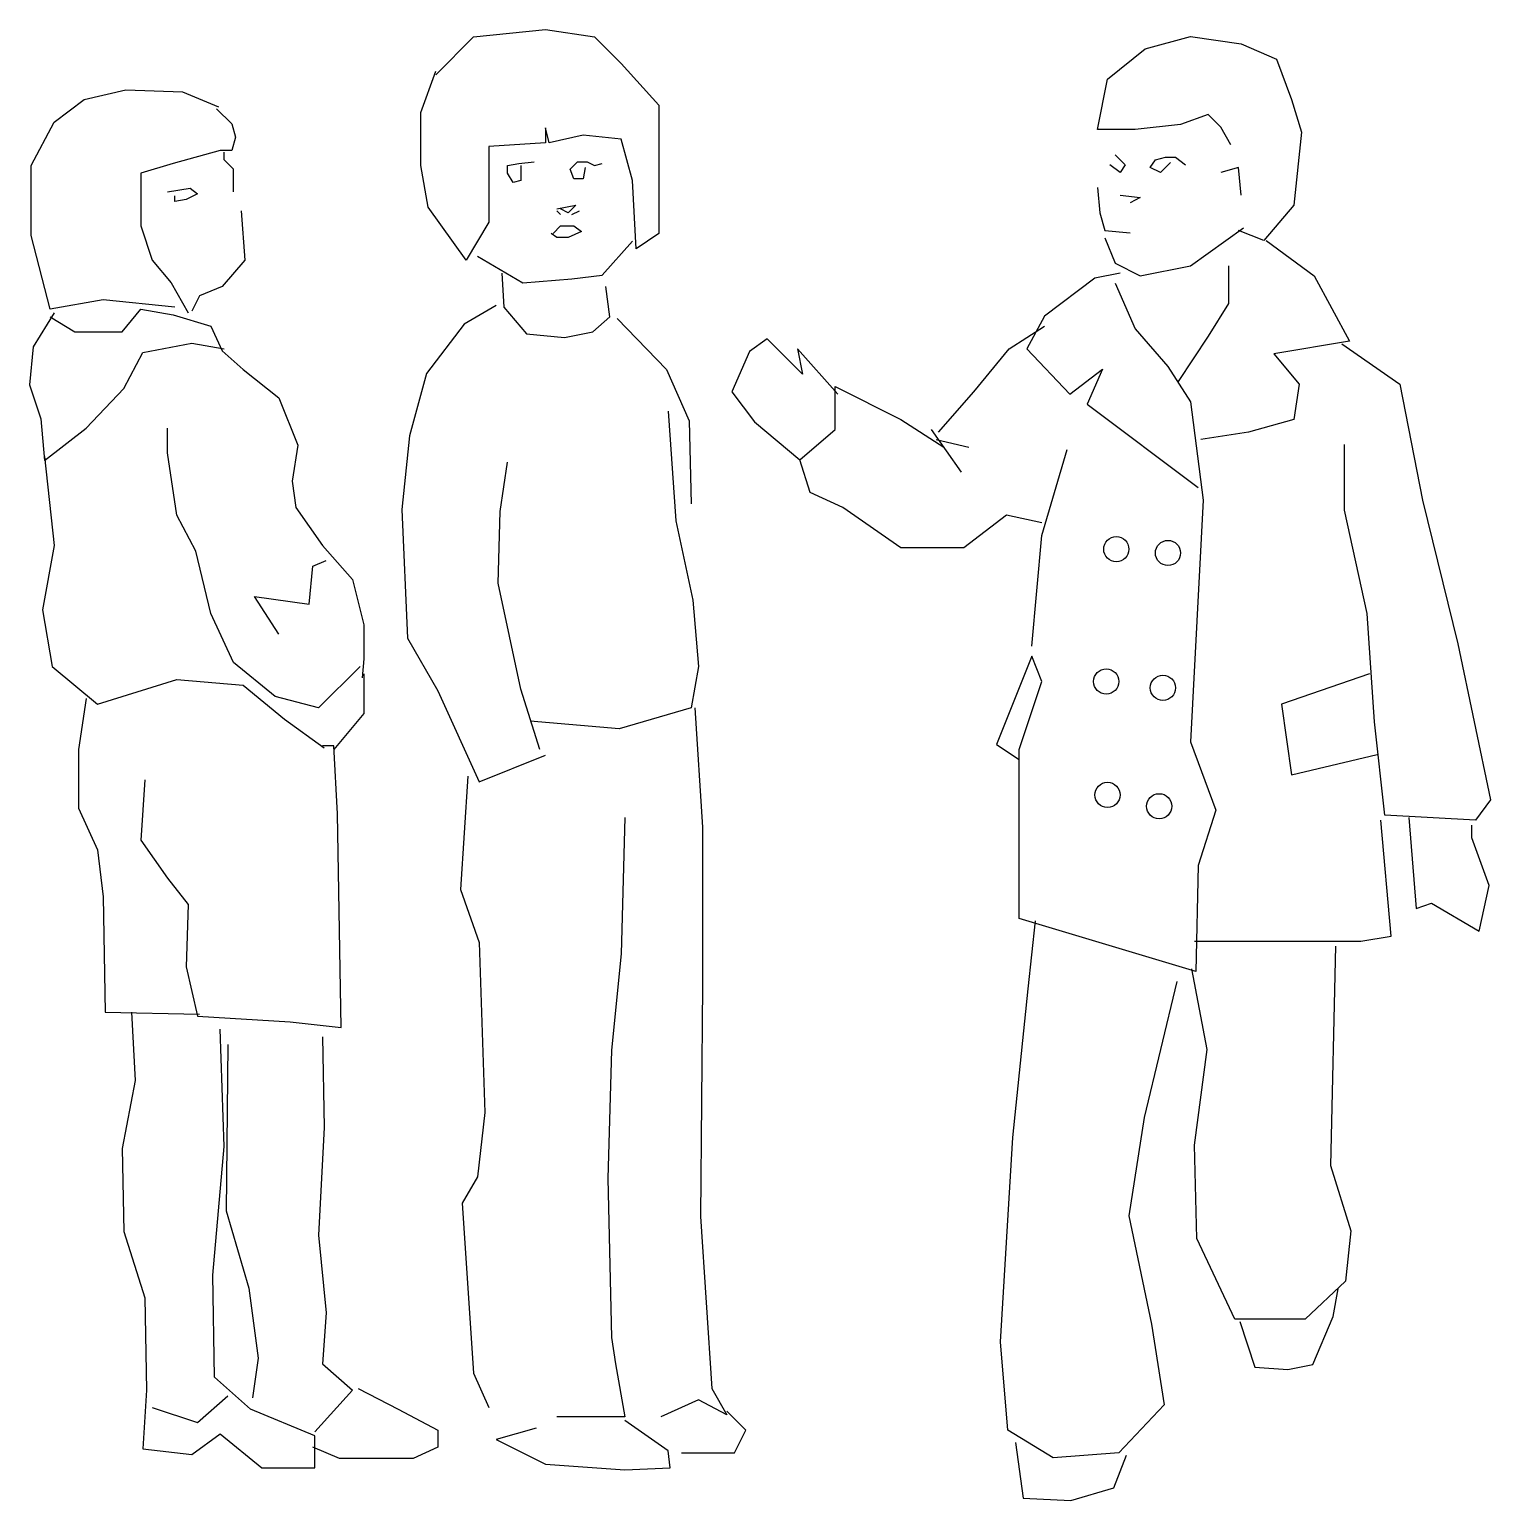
# Model space of a CAD drawing. Header units: millimetres. Extents: x -1542.797 to -1541.823, y 1848.393 to 1849.373.
import ezdxf

# ---------------------------------------------------------------- set-up
doc = ezdxf.new("R2010")
doc.units = ezdxf.units.MM
doc.header["$LTSCALE"] = 10
doc.layers.add('Humanos', color=2, linetype='Continuous')

msp = doc.modelspace()

# ---------------------------------------------------------------- linework, layer by layer
at = {"layer": 'Humanos'}
for p, q in [((-1542.5265, 1849.34297), (-1542.50129, 1849.36817)), ((-1542.50129, 1849.36817), (-1542.45341, 1849.37321)), ((-1542.45341, 1849.37321), (-1542.42066, 1849.36817)), ((-1542.42066, 1849.36817), (-1542.40302, 1849.35053)), ((-1542.05358, 1849.36019), (-1542.02334, 1849.36859)), ((-1542.02334, 1849.36859), (-1541.98973, 1849.36355)), ((-1542.07878, 1849.34004), (-1542.05358, 1849.36019)), ((-1541.98973, 1849.36355), (-1541.96621, 1849.35347)), ((-1542.40302, 1849.35053), (-1542.37782, 1849.32281)), ((-1541.96621, 1849.35347), (-1541.95614, 1849.32659)), ((-1542.53657, 1849.31778), (-1542.5265, 1849.34549)), ((-1542.0855, 1849.30644), (-1542.07878, 1849.34004)), ((-1542.78101, 1849.31147), (-1542.76086, 1849.32659)), ((-1542.76086, 1849.32659), (-1542.73314, 1849.33289)), ((-1542.73314, 1849.33289), (-1542.69534, 1849.33163)), ((-1542.69534, 1849.33163), (-1542.67139, 1849.32155)), ((-1541.95614, 1849.32659), (-1541.94942, 1849.30475)), ((-1542.67266, 1849.32029), (-1542.66257, 1849.31021)), ((-1542.53657, 1849.28249), (-1542.53657, 1849.31778)), ((-1542.37782, 1849.32281), (-1542.37782, 1849.28754)), ((-1542.01157, 1849.31651), (-1542.03006, 1849.30979)), ((-1542.00318, 1849.30811), (-1542.01157, 1849.31651)), ((-1542.79614, 1849.28249), (-1542.78101, 1849.31147)), ((-1542.66257, 1849.31021), (-1542.66006, 1849.30139)), ((-1542.45341, 1849.30769), (-1542.45341, 1849.29761)), ((-1542.4509, 1849.29761), (-1542.45341, 1849.30769)), ((-1542.0603, 1849.30644), (-1542.0855, 1849.30644)), ((-1542.03006, 1849.30979), (-1542.0603, 1849.30644)), ((-1541.99646, 1849.29636), (-1542.00318, 1849.30811)), ((-1542.66006, 1849.30139), (-1542.66257, 1849.29257)), ((-1542.45341, 1849.29761), (-1542.49121, 1849.29509)), ((-1542.42821, 1849.30265), (-1542.4509, 1849.29761)), ((-1542.40302, 1849.30013), (-1542.42821, 1849.30265)), ((-1542.39546, 1849.27241), (-1542.40302, 1849.30013)), ((-1541.94942, 1849.30475), (-1541.95445, 1849.25603)), ((-1542.67014, 1849.29257), (-1542.70164, 1849.28375)), ((-1542.66257, 1849.29257), (-1542.67014, 1849.29257)), ((-1542.66762, 1849.28627), (-1542.66762, 1849.29131)), ((-1542.49121, 1849.29509), (-1542.49121, 1849.26737)), ((-1542.37782, 1849.28754), (-1542.37782, 1849.23713)), ((-1542.07374, 1849.28963), (-1542.06701, 1849.28291)), ((-1542.04685, 1849.28627), (-1542.04014, 1849.28796)), ((-1542.04014, 1849.28796), (-1542.03341, 1849.28796)), ((-1542.03341, 1849.28796), (-1542.0267, 1849.28291)), ((-1542.79614, 1849.23587), (-1542.79614, 1849.28249)), ((-1542.70164, 1849.28375), (-1542.72305, 1849.27745)), ((-1542.72305, 1849.27745), (-1542.72305, 1849.26233)), ((-1542.66132, 1849.27997), (-1542.66762, 1849.28627)), ((-1542.66132, 1849.26486), (-1542.66132, 1849.27997)), ((-1542.53154, 1849.25478), (-1542.53657, 1849.28249)), ((-1542.47861, 1849.28249), (-1542.47106, 1849.28375)), ((-1542.47861, 1849.27745), (-1542.47861, 1849.28249)), ((-1542.47484, 1849.27115), (-1542.47861, 1849.27745)), ((-1542.47106, 1849.28375), (-1542.46098, 1849.28501)), ((-1542.4698, 1849.28249), (-1542.4698, 1849.27241)), ((-1542.43703, 1849.27997), (-1542.432, 1849.28501)), ((-1542.43451, 1849.27367), (-1542.43703, 1849.27997)), ((-1542.432, 1849.28501), (-1542.4257, 1849.28501)), ((-1542.42695, 1849.28123), (-1542.42821, 1849.27367)), ((-1542.4257, 1849.28501), (-1542.42066, 1849.28249)), ((-1542.42066, 1849.28249), (-1542.41562, 1849.28375)), ((-1542.07037, 1849.27787), (-1542.0771, 1849.28291)), ((-1542.06701, 1849.28291), (-1542.07037, 1849.27787)), ((-1542.05022, 1849.28123), (-1542.04685, 1849.28627)), ((-1542.0435, 1849.27787), (-1542.05022, 1849.28123)), ((-1542.03678, 1849.28459), (-1542.0435, 1849.27787)), ((-1541.99142, 1849.28123), (-1542.00318, 1849.27787)), ((-1541.98973, 1849.26275), (-1541.99142, 1849.28123)), ((-1542.70542, 1849.26486), (-1542.6903, 1849.26737)), ((-1542.6903, 1849.26737), (-1542.68526, 1849.26359)), ((-1542.49121, 1849.26737), (-1542.49121, 1849.24469)), ((-1542.4698, 1849.27241), (-1542.47484, 1849.27115)), ((-1542.42821, 1849.27367), (-1542.43451, 1849.27367)), ((-1542.39294, 1849.22705), (-1542.39546, 1849.27241)), ((-1542.0855, 1849.26779), (-1542.08382, 1849.25099)), ((-1542.72305, 1849.26233), (-1542.72305, 1849.24217)), ((-1542.70037, 1849.25855), (-1542.70037, 1849.26233)), ((-1542.69282, 1849.25981), (-1542.70037, 1849.25855)), ((-1542.68526, 1849.26359), (-1542.69282, 1849.25981)), ((-1542.07037, 1849.26275), (-1542.05693, 1849.26107)), ((-1542.05693, 1849.26107), (-1542.06366, 1849.25771)), ((-1542.65628, 1849.25225), (-1542.65376, 1849.21949)), ((-1542.50634, 1849.21949), (-1542.53154, 1849.25478)), ((-1542.44586, 1849.25351), (-1542.43325, 1849.25603)), ((-1542.44586, 1849.25225), (-1542.44334, 1849.24973)), ((-1542.4383, 1849.25099), (-1542.44334, 1849.25351)), ((-1542.43325, 1849.25603), (-1542.4383, 1849.25099)), ((-1542.43578, 1849.24973), (-1542.43073, 1849.25225)), ((-1542.08382, 1849.25099), (-1542.08046, 1849.23923)), ((-1541.95445, 1849.25603), (-1541.97462, 1849.23251)), ((-1542.72305, 1849.24217), (-1542.7155, 1849.21949)), ((-1542.49121, 1849.24469), (-1542.50634, 1849.21949)), ((-1542.44838, 1849.23713), (-1542.44334, 1849.24217)), ((-1542.44334, 1849.24217), (-1542.43451, 1849.24217)), ((-1542.42948, 1849.23839), (-1542.4383, 1849.23461)), ((-1542.43451, 1849.24217), (-1542.42948, 1849.23839)), ((-1542.08046, 1849.23923), (-1542.06366, 1849.23755)), ((-1542.02334, 1849.21571), (-1541.98805, 1849.24091)), ((-1541.97462, 1849.23251), (-1541.99142, 1849.23923)), ((-1542.78354, 1849.18673), (-1542.79614, 1849.23587)), ((-1542.44586, 1849.23461), (-1542.44963, 1849.23713)), ((-1542.4383, 1849.23461), (-1542.44586, 1849.23461)), ((-1542.41562, 1849.20941), (-1542.39546, 1849.23209)), ((-1542.37782, 1849.23713), (-1542.39294, 1849.22705)), ((-1542.08046, 1849.2342), (-1542.07374, 1849.21739)), ((-1541.97294, 1849.23251), (-1541.94101, 1849.20899)), ((-1542.7155, 1849.21949), (-1542.7029, 1849.20437)), ((-1542.65376, 1849.21949), (-1542.66887, 1849.20186)), ((-1542.49878, 1849.22201), (-1542.46854, 1849.20437)), ((-1542.48239, 1849.21067), (-1542.48114, 1849.18799)), ((-1542.43578, 1849.20689), (-1542.41562, 1849.20941)), ((-1542.07037, 1849.21067), (-1542.08718, 1849.20731)), ((-1542.07374, 1849.21739), (-1542.05693, 1849.20899)), ((-1542.05693, 1849.20899), (-1542.02334, 1849.21571)), ((-1541.99814, 1849.21571), (-1541.99814, 1849.19051)), ((-1541.94101, 1849.20899), (-1541.9175, 1849.16531)), ((-1542.7029, 1849.20437), (-1542.69155, 1849.18421)), ((-1542.66887, 1849.20186), (-1542.684, 1849.19555)), ((-1542.46854, 1849.20437), (-1542.43578, 1849.20689)), ((-1542.41058, 1849.1817), (-1542.4131, 1849.20186)), ((-1542.08718, 1849.20731), (-1542.12078, 1849.18211)), ((-1542.07374, 1849.20395), (-1542.0603, 1849.17371)), ((-1542.74825, 1849.19303), (-1542.78354, 1849.18673)), ((-1542.70037, 1849.18799), (-1542.74825, 1849.19303)), ((-1542.684, 1849.19555), (-1542.68904, 1849.18547)), ((-1542.48618, 1849.18925), (-1542.50759, 1849.17665)), ((-1541.99814, 1849.19051), (-1542.01157, 1849.16867)), ((-1542.78101, 1849.18421), (-1542.79488, 1849.16153)), ((-1542.78354, 1849.1817), (-1542.76716, 1849.17161)), ((-1542.73566, 1849.17161), (-1542.72305, 1849.18673)), ((-1542.72305, 1849.18673), (-1542.70164, 1849.18296)), ((-1542.70164, 1849.18296), (-1542.67644, 1849.17539)), ((-1542.48114, 1849.18799), (-1542.46601, 1849.17035)), ((-1542.42192, 1849.17161), (-1542.41058, 1849.1817)), ((-1542.40553, 1849.18044), (-1542.37277, 1849.14641)), ((-1542.12078, 1849.18211), (-1542.13254, 1849.16028)), ((-1542.76716, 1849.17161), (-1542.73566, 1849.17161)), ((-1542.67644, 1849.17539), (-1542.66887, 1849.15901)), ((-1542.50759, 1849.17665), (-1542.5328, 1849.14389)), ((-1542.46601, 1849.17035), (-1542.44082, 1849.16783)), ((-1542.44082, 1849.16783), (-1542.42192, 1849.17161)), ((-1542.1443, 1849.16028), (-1542.12078, 1849.17539)), ((-1542.0603, 1849.17371), (-1542.03846, 1849.14851)), ((-1542.79488, 1849.16153), (-1542.79739, 1849.13633)), ((-1542.7218, 1849.15775), (-1542.68904, 1849.16405)), ((-1542.68904, 1849.16405), (-1542.66762, 1849.16028)), ((-1542.30558, 1849.16699), (-1542.31734, 1849.15859)), ((-1542.28206, 1849.14347), (-1542.30558, 1849.16699)), ((-1542.28542, 1849.16028), (-1542.28206, 1849.14347)), ((-1542.25854, 1849.13004), (-1542.28542, 1849.16028)), ((-1542.16782, 1849.13171), (-1542.1443, 1849.16028)), ((-1542.13254, 1849.16028), (-1542.10398, 1849.13004)), ((-1542.01157, 1849.16867), (-1542.03174, 1849.13844)), ((-1541.9175, 1849.16531), (-1541.9679, 1849.15691)), ((-1541.92254, 1849.16363), (-1541.88389, 1849.13675)), ((-1542.7344, 1849.13381), (-1542.7218, 1849.15775)), ((-1542.66887, 1849.15901), (-1542.65502, 1849.14641)), ((-1542.31734, 1849.15859), (-1542.3291, 1849.13171)), ((-1541.9679, 1849.15691), (-1541.9511, 1849.13675)), ((-1542.65502, 1849.14641), (-1542.63108, 1849.12751)), ((-1542.5328, 1849.14389), (-1542.54414, 1849.10231)), ((-1542.37277, 1849.14641), (-1542.35766, 1849.11239)), ((-1542.10398, 1849.13004), (-1542.08213, 1849.14683)), ((-1542.08213, 1849.14683), (-1542.09221, 1849.12331)), ((-1542.03846, 1849.14851), (-1542.02334, 1849.12499)), ((-1542.79739, 1849.13633), (-1542.78984, 1849.11365)), ((-1542.7596, 1849.10736), (-1542.7344, 1849.13381)), ((-1542.3291, 1849.13171), (-1542.31398, 1849.11155)), ((-1542.26022, 1849.13507), (-1542.21654, 1849.11323)), ((-1542.26022, 1849.10651), (-1542.26022, 1849.13507)), ((-1542.19134, 1849.10483), (-1542.16782, 1849.13171)), ((-1541.9511, 1849.13675), (-1541.95445, 1849.11323)), ((-1541.88389, 1849.13675), (-1541.86878, 1849.05947)), ((-1542.63108, 1849.12751), (-1542.61848, 1849.09601)), ((-1542.09221, 1849.12331), (-1542.0183, 1849.06787)), ((-1542.02334, 1849.12499), (-1542.01494, 1849.05947)), ((-1542.78984, 1849.11365), (-1542.78732, 1849.08594)), ((-1542.37152, 1849.1187), (-1542.36648, 1849.04561)), ((-1542.35766, 1849.11239), (-1542.35639, 1849.05695)), ((-1542.31398, 1849.11155), (-1542.28374, 1849.08636)), ((-1542.21654, 1849.11323), (-1542.18797, 1849.09475)), ((-1541.95445, 1849.11323), (-1541.98469, 1849.10483)), ((-1542.78732, 1849.08594), (-1542.7596, 1849.10736)), ((-1542.70542, 1849.09097), (-1542.70542, 1849.10736)), ((-1542.54414, 1849.10231), (-1542.54918, 1849.05317)), ((-1542.28374, 1849.08636), (-1542.26022, 1849.10651)), ((-1542.19637, 1849.10651), (-1542.17621, 1849.07796)), ((-1541.98469, 1849.10483), (-1542.01662, 1849.09979)), ((-1542.69912, 1849.04939), (-1542.70542, 1849.09097)), ((-1542.61848, 1849.09601), (-1542.62226, 1849.07207)), ((-1542.19302, 1849.09979), (-1542.17118, 1849.09475)), ((-1542.12246, 1849.03596), (-1542.10566, 1849.09307)), ((-1541.92086, 1849.05275), (-1541.92086, 1849.09644)), ((-1542.78732, 1849.08846), (-1542.78101, 1849.02923)), ((-1542.48366, 1849.05191), (-1542.47861, 1849.08467)), ((-1542.27701, 1849.06451), (-1542.28374, 1849.08636)), ((-1542.62226, 1849.07207), (-1542.61973, 1849.05444)), ((-1542.25518, 1849.05444), (-1542.27701, 1849.06451)), ((-1542.61973, 1849.05444), (-1542.6021, 1849.02923)), ((-1542.54918, 1849.05317), (-1542.5454, 1848.96749)), ((-1542.48491, 1849.00403), (-1542.48366, 1849.05191)), ((-1542.21654, 1849.02755), (-1542.25518, 1849.05444)), ((-1542.01494, 1849.05947), (-1542.02334, 1848.8982)), ((-1541.90573, 1848.98387), (-1541.92086, 1849.05275)), ((-1541.86878, 1849.05947), (-1541.84526, 1848.96371)), ((-1542.68652, 1849.02546), (-1542.69912, 1849.04939)), ((-1542.36648, 1849.04561), (-1542.35514, 1848.99269)), ((-1542.14598, 1849.04939), (-1542.17453, 1849.02755)), ((-1542.12246, 1849.04436), (-1542.14598, 1849.04939)), ((-1542.12918, 1848.96203), (-1542.12246, 1849.03596)), ((-1542.78101, 1849.02923), (-1542.78858, 1848.98639)), ((-1542.67644, 1848.98387), (-1542.68652, 1849.02546)), ((-1542.6021, 1849.02923), (-1542.58193, 1849.00655)), ((-1542.17453, 1849.02755), (-1542.21654, 1849.02755)), ((-1542.61091, 1848.99017), (-1542.6084, 1849.01537)), ((-1542.6084, 1849.01537), (-1542.59958, 1849.01915)), ((-1542.58193, 1849.00655), (-1542.57438, 1848.97631)), ((-1542.4698, 1848.93347), (-1542.48491, 1849.00403)), ((-1542.64746, 1848.99521), (-1542.61091, 1848.99017)), ((-1542.63108, 1848.97001), (-1542.64746, 1848.99521)), ((-1542.35514, 1848.99269), (-1542.35135, 1848.94859)), ((-1542.78858, 1848.98639), (-1542.78228, 1848.94859)), ((-1542.66132, 1848.95111), (-1542.67644, 1848.98387)), ((-1541.9007, 1848.91163), (-1541.90573, 1848.98387)), ((-1542.57438, 1848.97631), (-1542.57438, 1848.95363)), ((-1542.5454, 1848.96749), (-1542.52524, 1848.93221)), ((-1541.84526, 1848.96371), (-1541.82341, 1848.85955)), ((-1542.57438, 1848.95363), (-1542.57564, 1848.94103)), ((-1542.12918, 1848.95531), (-1542.15269, 1848.89651)), ((-1542.12246, 1848.93851), (-1542.12918, 1848.95531)), ((-1542.78228, 1848.94859), (-1542.75203, 1848.92339)), ((-1542.6336, 1848.92844), (-1542.66132, 1848.95111)), ((-1542.5769, 1848.94859), (-1542.60462, 1848.92087)), ((-1542.57438, 1848.94355), (-1542.57438, 1848.91709)), ((-1542.35135, 1848.94859), (-1542.35639, 1848.92087)), ((-1541.90405, 1848.94355), (-1541.96285, 1848.92339)), ((-1542.75203, 1848.92339), (-1542.69912, 1848.93978)), ((-1542.69912, 1848.93978), (-1542.65502, 1848.93599)), ((-1542.65502, 1848.93599), (-1542.6273, 1848.91331)), ((-1542.13757, 1848.89315), (-1542.12246, 1848.93851)), ((-1542.7596, 1848.92717), (-1542.76463, 1848.89315)), ((-1542.60462, 1848.92087), (-1542.6336, 1848.92844)), ((-1542.52524, 1848.93221), (-1542.49752, 1848.87173)), ((-1542.45719, 1848.89315), (-1542.4698, 1848.93347)), ((-1542.57438, 1848.91709), (-1542.59453, 1848.89315)), ((-1542.35639, 1848.92087), (-1542.40428, 1848.90701)), ((-1542.35387, 1848.92087), (-1542.34884, 1848.84149)), ((-1541.96285, 1848.92339), (-1541.95614, 1848.87636)), ((-1542.6273, 1848.91331), (-1542.60084, 1848.89441)), ((-1542.40428, 1848.90701), (-1542.4635, 1848.91205)), ((-1541.89398, 1848.84947), (-1541.9007, 1848.91163)), ((-1542.59453, 1848.89567), (-1542.6021, 1848.89567)), ((-1542.59201, 1848.85031), (-1542.59453, 1848.89567)), ((-1542.15269, 1848.89651), (-1542.13757, 1848.88644)), ((-1542.02334, 1848.8982), (-1542.00654, 1848.85283)), ((-1542.76463, 1848.89315), (-1542.76463, 1848.85409)), ((-1542.49752, 1848.87173), (-1542.45341, 1848.88937)), ((-1542.13757, 1848.78059), (-1542.13757, 1848.89315)), ((-1541.95614, 1848.87636), (-1541.89902, 1848.88979)), ((-1542.50507, 1848.87551), (-1542.51012, 1848.79991)), ((-1542.72053, 1848.87299), (-1542.72305, 1848.83267)), ((-1541.82341, 1848.85955), (-1541.8335, 1848.84611)), ((-1542.76463, 1848.85409), (-1542.75203, 1848.82637)), ((-1542.5895, 1848.70794), (-1542.59201, 1848.85031)), ((-1542.4005, 1848.84779), (-1542.40302, 1848.75707)), ((-1542.00654, 1848.85283), (-1542.0183, 1848.81587)), ((-1541.88978, 1848.76883), (-1541.8965, 1848.84611)), ((-1541.8335, 1848.84611), (-1541.89398, 1848.84947)), ((-1541.87801, 1848.84779), (-1541.87297, 1848.78731)), ((-1542.34884, 1848.84149), (-1542.34884, 1848.73565)), ((-1541.83601, 1848.83436), (-1541.83601, 1848.84275)), ((-1542.75203, 1848.82637), (-1542.74825, 1848.79487)), ((-1542.72305, 1848.83267), (-1542.70542, 1848.80747)), ((-1541.82425, 1848.80244), (-1541.83601, 1848.83436)), ((-1542.70542, 1848.80747), (-1542.69155, 1848.78983)), ((-1542.0183, 1848.81587), (-1542.01998, 1848.74531)), ((-1542.51012, 1848.79991), (-1542.49752, 1848.76463)), ((-1541.83098, 1848.77219), (-1541.82425, 1848.80244)), ((-1542.74825, 1848.79487), (-1542.747, 1848.71801)), ((-1542.69155, 1848.78983), (-1542.69282, 1848.74825)), ((-1541.87297, 1848.78731), (-1541.8629, 1848.79067)), ((-1541.8629, 1848.79067), (-1541.83098, 1848.77219)), ((-1542.01998, 1848.74531), (-1542.13757, 1848.78059)), ((-1542.1317, 1848.73355), (-1542.12666, 1848.77891)), ((-1541.90994, 1848.76547), (-1541.88978, 1848.76883)), ((-1542.49752, 1848.76463), (-1542.49374, 1848.65123)), ((-1542.02082, 1848.76547), (-1541.90994, 1848.76547)), ((-1541.92674, 1848.76211), (-1541.93009, 1848.61596)), ((-1542.69282, 1848.74825), (-1542.68526, 1848.71549)), ((-1542.40302, 1848.75707), (-1542.40932, 1848.69281)), ((-1542.03257, 1848.73859), (-1542.05442, 1848.64787)), ((-1542.01241, 1848.69323), (-1542.0225, 1848.74699)), ((-1542.34884, 1848.73565), (-1542.35009, 1848.58194)), ((-1542.14178, 1848.63444), (-1542.1317, 1848.73355)), ((-1542.747, 1848.71801), (-1542.684, 1848.71675)), ((-1542.72935, 1848.71801), (-1542.72684, 1848.67265)), ((-1542.68526, 1848.71549), (-1542.62351, 1848.71171)), ((-1542.62351, 1848.71171), (-1542.5895, 1848.70794)), ((-1542.66762, 1848.62855), (-1542.67014, 1848.70667)), ((-1542.6021, 1848.70163), (-1542.60084, 1848.64115)), ((-1542.66509, 1848.69659), (-1542.66635, 1848.58571)), ((-1542.40932, 1848.69281), (-1542.41184, 1848.60713)), ((-1542.02082, 1848.62939), (-1542.01241, 1848.69323)), ((-1542.72684, 1848.67265), (-1542.73566, 1848.62729)), ((-1542.49374, 1848.65123), (-1542.49878, 1848.60839)), ((-1542.60084, 1848.64115), (-1542.60462, 1848.56933)), ((-1542.05442, 1848.64787), (-1542.0645, 1848.58236)), ((-1542.15018, 1848.49835), (-1542.14178, 1848.63444)), ((-1542.73566, 1848.62729), (-1542.7344, 1848.57186)), ((-1542.67518, 1848.54287), (-1542.66762, 1848.62855)), ((-1542.01914, 1848.56723), (-1542.02082, 1848.62939)), ((-1541.93009, 1848.61596), (-1541.91666, 1848.57228)), ((-1542.49878, 1848.60839), (-1542.50885, 1848.59075)), ((-1542.41184, 1848.60713), (-1542.40932, 1848.50129)), ((-1542.50885, 1848.59075), (-1542.50129, 1848.47736)), ((-1542.66635, 1848.58571), (-1542.65124, 1848.53405)), ((-1542.35009, 1848.58194), (-1542.34254, 1848.46728)), ((-1542.0645, 1848.58236), (-1542.04938, 1848.51011)), ((-1542.7344, 1848.57186), (-1542.72053, 1848.52775)), ((-1541.91666, 1848.57228), (-1541.92002, 1848.53867)), ((-1542.60462, 1848.56933), (-1542.59958, 1848.51767)), ((-1541.99394, 1848.51347), (-1542.01914, 1848.56723)), ((-1542.67392, 1848.47483), (-1542.67518, 1848.54287)), ((-1542.65124, 1848.53405), (-1542.64494, 1848.48744)), ((-1541.92002, 1848.53867), (-1541.9469, 1848.51347)), ((-1541.92841, 1848.51515), (-1541.92506, 1848.53363)), ((-1542.72053, 1848.52775), (-1542.71928, 1848.46601)), ((-1542.59958, 1848.51767), (-1542.6021, 1848.48365)), ((-1541.9469, 1848.51347), (-1541.99394, 1848.51347)), ((-1541.94185, 1848.48323), (-1541.92841, 1848.51515)), ((-1542.04938, 1848.51011), (-1542.04098, 1848.45636)), ((-1541.99058, 1848.51179), (-1541.9805, 1848.48155)), ((-1542.40932, 1848.50129), (-1542.4068, 1848.48365)), ((-1542.14514, 1848.43955), (-1542.15018, 1848.49835)), ((-1542.64494, 1848.48744), (-1542.64871, 1848.46097)), ((-1542.6021, 1848.48365), (-1542.58193, 1848.46601)), ((-1542.4068, 1848.48365), (-1542.4005, 1848.44837)), ((-1541.95866, 1848.47987), (-1541.94185, 1848.48323)), ((-1542.64998, 1848.45341), (-1542.67392, 1848.47483)), ((-1542.50129, 1848.47736), (-1542.49121, 1848.45467)), ((-1541.9805, 1848.48155), (-1541.95866, 1848.47987)), ((-1542.71928, 1848.46601), (-1542.7218, 1848.42695)), ((-1542.58193, 1848.46601), (-1542.60713, 1848.43829)), ((-1542.57816, 1848.46728), (-1542.5517, 1848.45341)), ((-1542.34254, 1848.46728), (-1542.33246, 1848.44963)), ((-1542.7155, 1848.45467), (-1542.68526, 1848.44459)), ((-1542.68526, 1848.44459), (-1542.66509, 1848.46223)), ((-1542.60713, 1848.43578), (-1542.64998, 1848.45341)), ((-1542.5517, 1848.45341), (-1542.52524, 1848.43955)), ((-1542.35135, 1848.45971), (-1542.37655, 1848.44837)), ((-1542.33246, 1848.44963), (-1542.35135, 1848.45971)), ((-1542.04098, 1848.45636), (-1542.07121, 1848.42444)), ((-1542.4005, 1848.44837), (-1542.44586, 1848.44837)), ((-1542.37152, 1848.4257), (-1542.4005, 1848.44585)), ((-1542.31986, 1848.43955), (-1542.33246, 1848.45215)), ((-1542.68904, 1848.42317), (-1542.67014, 1848.43703)), ((-1542.67014, 1848.43703), (-1542.64241, 1848.41436)), ((-1542.60713, 1848.41436), (-1542.60713, 1848.43578)), ((-1542.52524, 1848.43955), (-1542.52524, 1848.42821)), ((-1542.45971, 1848.44081), (-1542.48618, 1848.43325)), ((-1542.32741, 1848.42444), (-1542.31986, 1848.43955)), ((-1542.11489, 1848.42107), (-1542.14514, 1848.43955)), ((-1542.7218, 1848.42695), (-1542.68904, 1848.42317)), ((-1542.59075, 1848.42065), (-1542.6084, 1848.42821)), ((-1542.52524, 1848.42821), (-1542.54162, 1848.42065)), ((-1542.48618, 1848.43325), (-1542.45341, 1848.41687)), ((-1542.37026, 1848.41436), (-1542.37152, 1848.4257)), ((-1542.36269, 1848.42444), (-1542.32741, 1848.42444)), ((-1542.14009, 1848.43115), (-1542.13506, 1848.3942)), ((-1542.07121, 1848.42444), (-1542.11489, 1848.42107)), ((-1542.64241, 1848.41436), (-1542.60713, 1848.41436)), ((-1542.54162, 1848.42065), (-1542.59075, 1848.42065)), ((-1542.45341, 1848.41687), (-1542.4005, 1848.41309)), ((-1542.4005, 1848.41309), (-1542.37026, 1848.41436)), ((-1542.07458, 1848.40091), (-1542.06618, 1848.42275)), ((-1542.10314, 1848.39251), (-1542.07458, 1848.40091)), ((-1542.13506, 1848.3942), (-1542.10314, 1848.39251))]:
    msp.add_line(p, q, dxfattribs=at)
for centre in [(-1542.0729, 1849.02671), (-1542.03846, 1849.0242), (-1542.07962, 1848.93851), (-1542.04182, 1848.93431), (-1542.07878, 1848.86291), (-1542.04434, 1848.85535)]:
    msp.add_circle(centre, 0.0084, dxfattribs=at)

doc.saveas('drawing.dxf')
